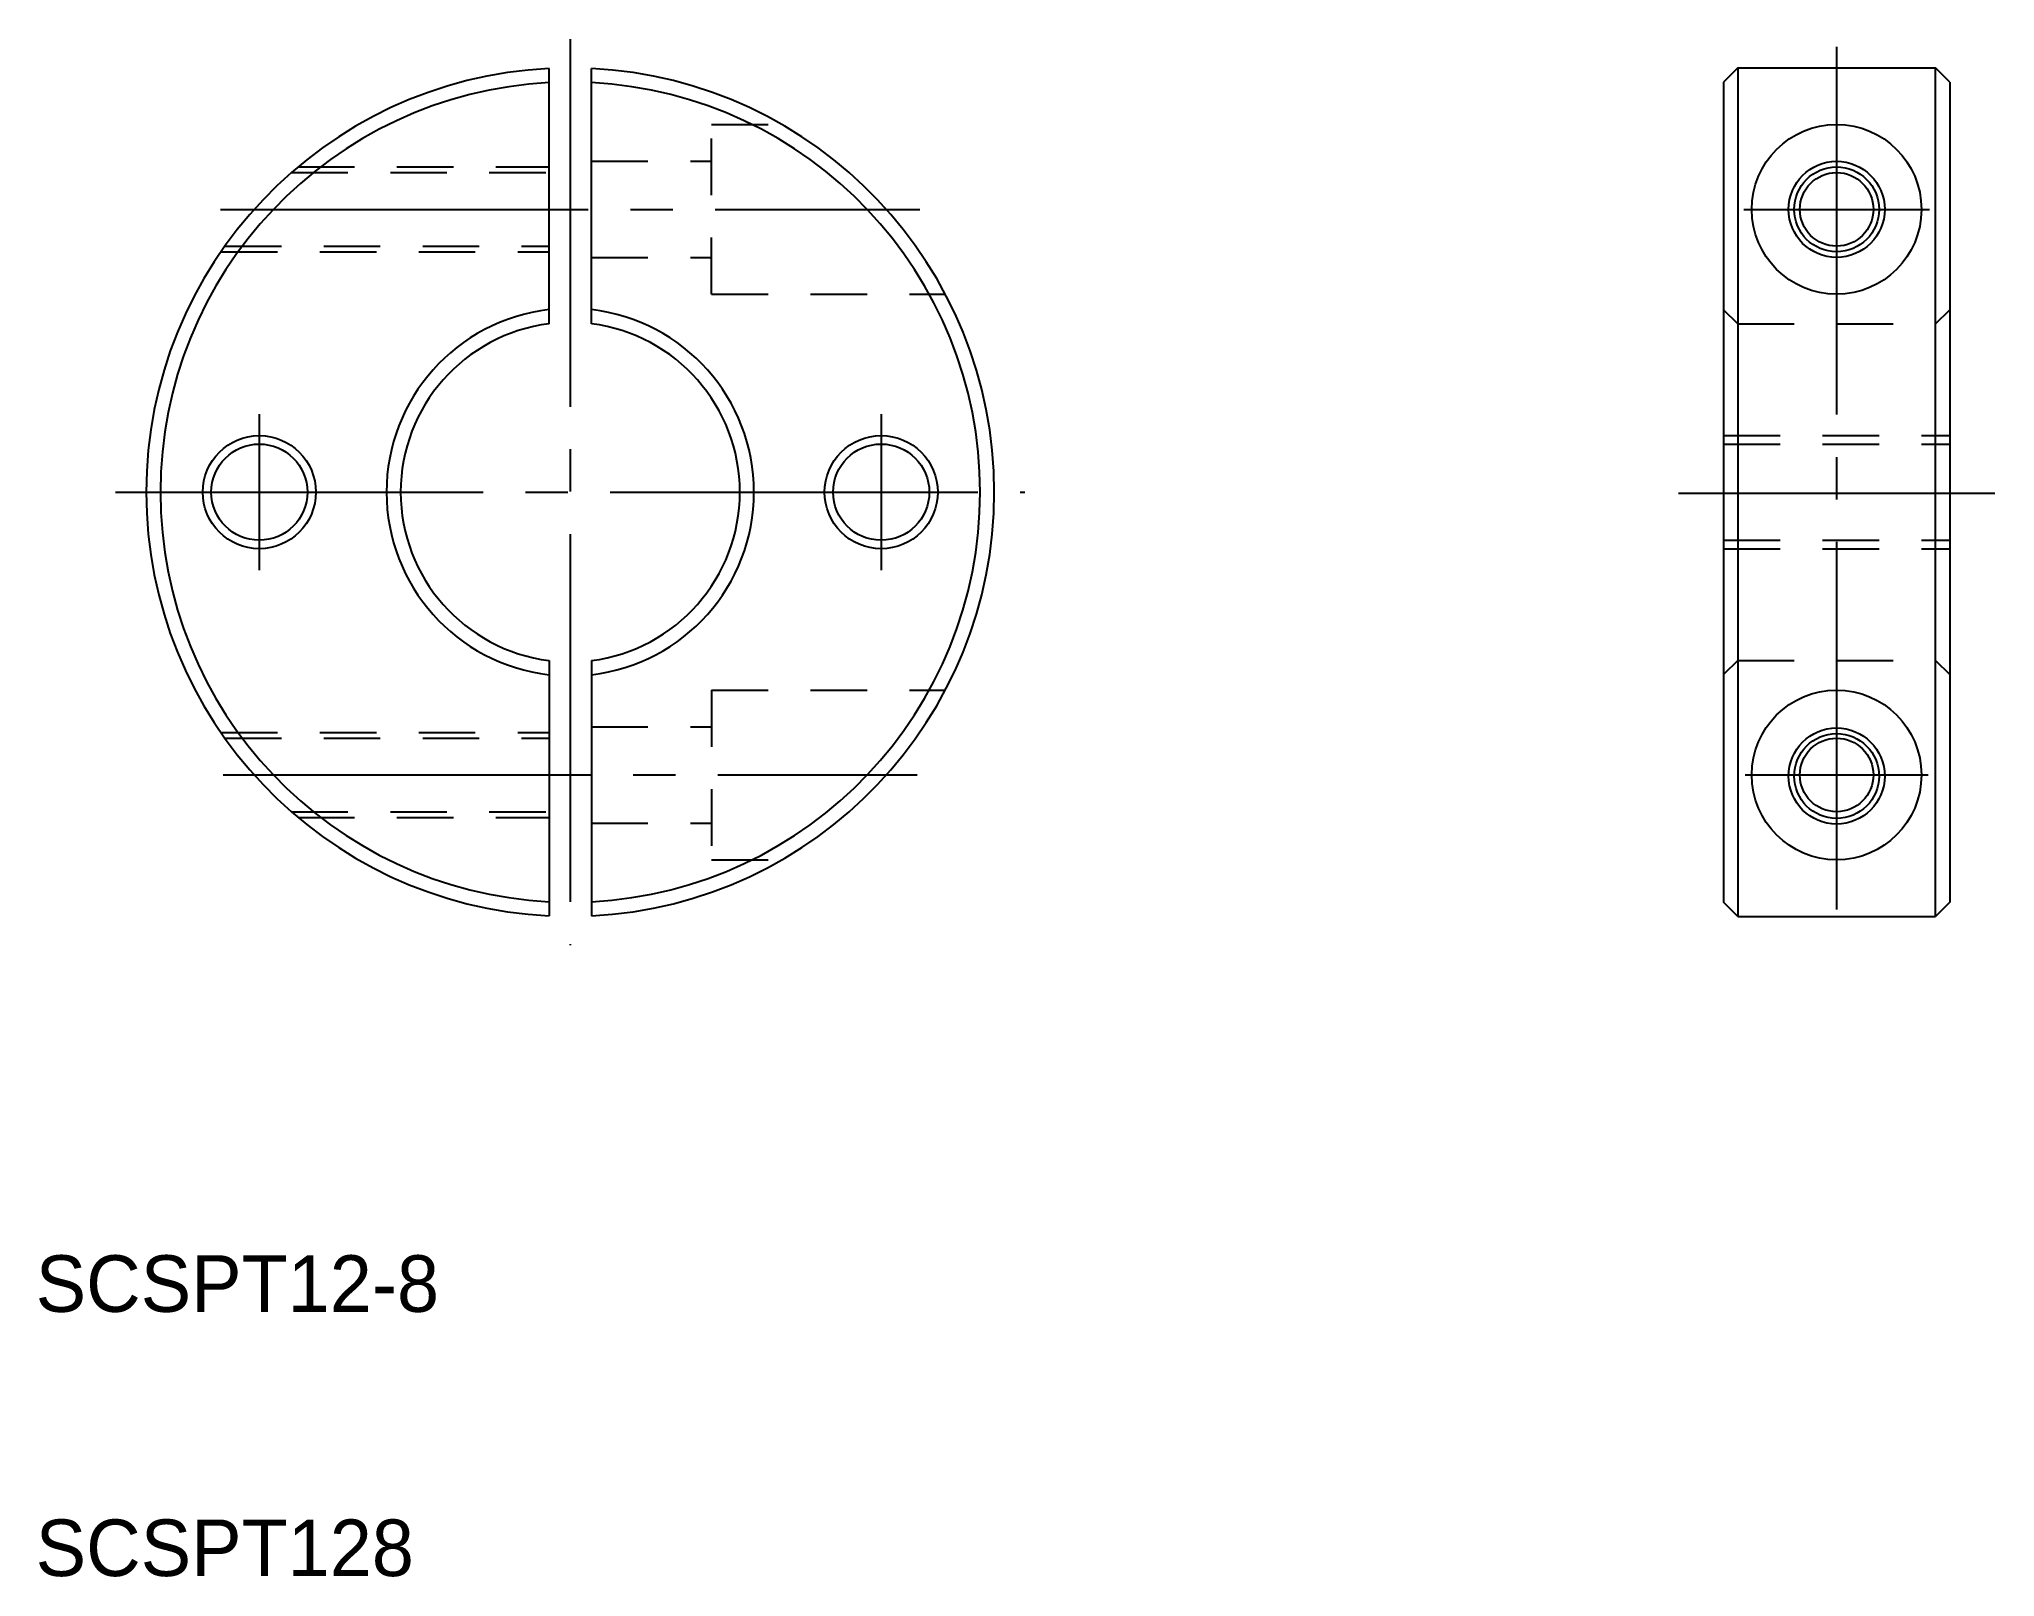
# Model space of a CAD drawing. Extents: x 86.7 to 155.9, y 73.8 to 128.2.
import ezdxf

# ---------------------------------------------------------------- set-up
doc = ezdxf.new("R2010")
doc.units = 0
doc.linetypes.add('CENTER', pattern=[17.5, 13, -1.5, 1.5, -1.5])
doc.linetypes.add('DASHED', pattern=[3.5, 2, -1.5])
doc.layers.get('0').update_dxf_attribs({"linetype": 'CONTINUOUS'})
doc.layers.add('CENTER', color=1, linetype='CENTER')

msp = doc.modelspace()

# ---------------------------------------------------------------- linework, layer by layer
at = {"color": 7, "linetype": 'CONTINUOUS'}
for p, q in [((104.711, 118.124), (104.711, 127.153)), ((106.211, 118.124), (106.211, 127.153)), ((146.76, 127.172), (146.26, 126.672)), ((146.26, 126.672), (146.26, 97.672)), ((146.76, 127.172), (146.76, 97.172)), ((146.76, 127.172), (153.76, 127.172)), ((153.76, 97.172), (153.76, 127.172)), ((154.26, 126.672), (153.76, 127.172)), ((154.26, 126.672), (154.26, 97.672)), ((104.711, 106.219), (104.711, 97.19)), ((106.211, 106.219), (106.211, 97.19)), ((146.76, 97.172), (146.26, 97.672)), ((154.26, 97.672), (153.76, 97.172)), ((146.76, 97.172), (153.76, 97.172))]:
    msp.add_line(p, q, dxfattribs=at)
for p, q in [((148.51, 127.172), (148.51, 127.172)), ((150.26, 127.172), (150.26, 127.172))]:
    msp.add_line(p, q)
at = {"color": 3, "linetype": 'DASHED'}
for p, q in [((110.461, 125.172), (112.944, 125.172)), ((110.461, 119.172), (110.461, 125.172)), ((106.211, 123.872), (110.461, 123.872)), ((95.596, 123.472), (104.711, 123.472)), ((95.83, 123.672), (104.711, 123.672)), ((93.102, 120.672), (104.711, 120.672)), ((93.242, 120.872), (104.711, 120.872)), ((106.211, 120.472), (110.461, 120.472)), ((110.461, 119.172), (118.727, 119.172)), ((146.76, 118.124), (146.26, 118.624)), ((153.76, 118.124), (154.26, 118.624)), ((146.76, 118.124), (153.76, 118.124)), ((146.26, 114.172), (154.26, 114.172)), ((146.26, 113.872), (154.26, 113.872)), ((146.26, 110.472), (154.26, 110.472)), ((146.26, 110.172), (154.26, 110.172)), ((146.76, 106.219), (146.26, 105.719)), ((146.76, 106.219), (153.76, 106.219)), ((153.76, 106.219), (154.26, 105.719)), ((110.461, 105.172), (118.727, 105.172)), ((110.461, 105.172), (110.461, 99.172)), ((106.211, 103.872), (110.461, 103.872)), ((93.102, 103.672), (104.711, 103.672)), ((93.242, 103.472), (104.711, 103.472)), ((95.596, 100.872), (104.711, 100.872)), ((95.83, 100.672), (104.711, 100.672)), ((106.211, 100.472), (110.461, 100.472)), ((110.461, 99.172), (112.944, 99.172))]:
    msp.add_line(p, q, dxfattribs=at)
for centre, radius in [((150.26, 122.172), 3), ((150.26, 122.172), 1.7), ((150.26, 122.172), 1.3), ((94.461, 112.172), 2), ((116.461, 112.172), 2), ((94.461, 112.172), 1.7), ((116.461, 112.172), 1.7), ((150.26, 102.172), 3), ((150.26, 102.135), 1.7), ((150.26, 102.172), 1.3)]:
    msp.add_circle(centre, radius)
at = {"color": 3}
for centre in [(150.26, 122.172), (150.26, 102.135)]:
    msp.add_circle(centre, 1.5, dxfattribs=at)
for radius, start, end in [(15, 92.86598, 267.13402), (14.5, 92.9649, 267.0351), (15, 272.86598, 87.13402), (14.5, 272.9649, 87.0351), (6.5, 96.62581, 263.37419), (6.5, 276.62581, 83.37419), (6, 97.18076, 262.81924), (6, 277.18076, 82.81924)]:
    msp.add_arc((105.461, 112.172), radius, start, end)
at = {"layer": 'CENTER', "color": 1, "linetype": 'CENTER'}
for p, q in [((105.461, 128.191), (105.461, 96.152)), ((150.26, 127.915), (150.26, 96.367)), ((93.09, 122.172), (117.832, 122.172)), ((146.98, 122.172), (153.54, 122.172)), ((94.461, 114.933), (94.461, 109.41)), ((116.461, 114.933), (116.461, 109.41)), ((89.376, 112.172), (121.546, 112.172)), ((144.661, 112.141), (155.859, 112.141)), ((93.186, 102.172), (117.736, 102.172)), ((147.021, 102.172), (153.499, 102.172))]:
    msp.add_line(p, q, dxfattribs=at)

# ---------------------------------------------------------------- texts
for s, p in [('SCSPT12-8', (86.55, 83.188)), ('SCSPT128', (86.55, 73.846))]:
    msp.add_text(s, height=2).set_placement(p)

doc.saveas('drawing.dxf')
